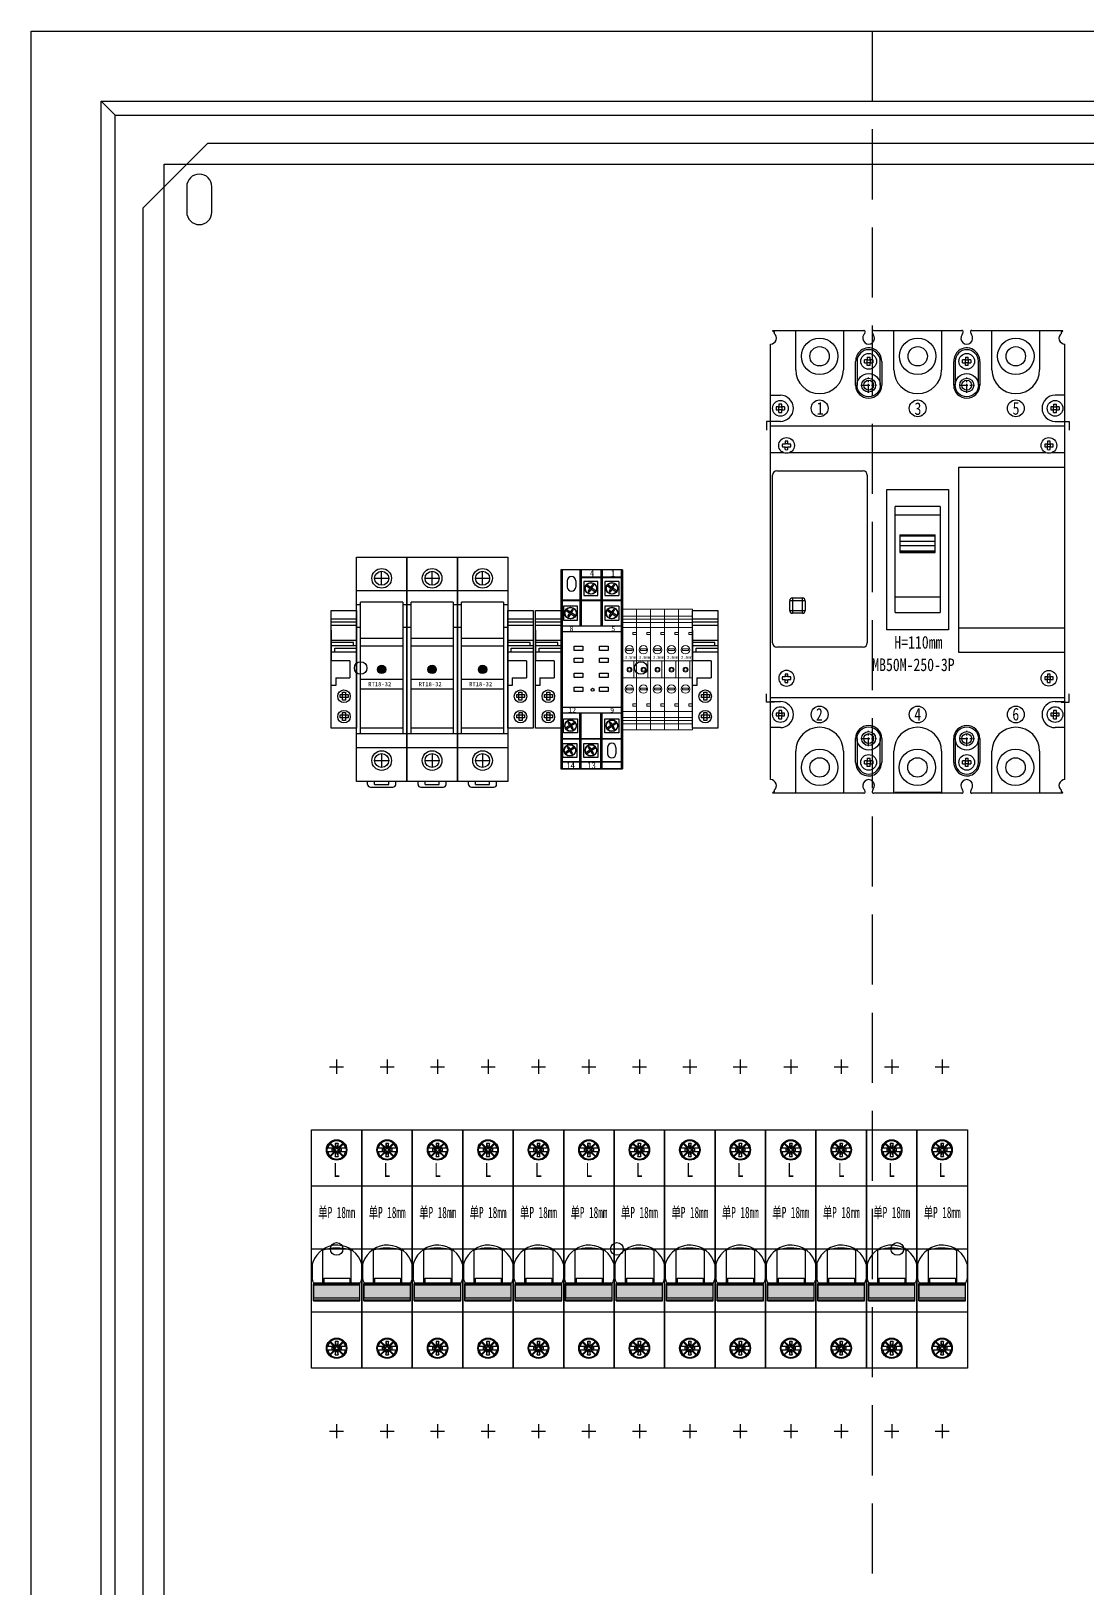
# Model space of a CAD drawing. Extents: x 1423953 to 1424553, y 431543 to 432743.
# Drawn here: x 1423953 to 1424330, y 432188 to 432743 of the extents above; entities that cross this region are included whole.
import ezdxf
from ezdxf.enums import TextEntityAlignment as Align

# ---------------------------------------------------------------- set-up
doc = ezdxf.new("R2010")
doc.units = 0
doc.header["$MEASUREMENT"] = 0
doc.linetypes.add('CENTER', pattern=[2, 1.25, -0.25, 0.25, -0.25])
doc.linetypes.add('LYJS-XX', pattern=[0.35, 0.25, -0.1])
for name, color, linetype in [('LY-JS-BJ', 7, 'Continuous'), ('LY-JS-YQJ', 7, 'Continuous'), ('布置图', 20, 'Continuous'), ('注释', 1, 'Continuous')]:
    doc.layers.add(name, color=color, linetype=linetype)
doc.layers.add('LY-二次控制图', color=7, linetype='Continuous', lineweight=18)
doc.styles.add('-宋体', font='', dxfattribs={"width": 0.65})
doc.styles.add('LY-SJ-元器件', font='', dxfattribs={"width": 0.6, "height": 4})
doc.styles.get('-宋体').set_extended_font_data('NSimSun')
doc.styles.get('LY-SJ-元器件').set_extended_font_data('SimSun')

# ---------------------------------------------------------------- blocks, each defined once
blk = doc.blocks.new('RT18保险 正视图')
at = {"layer": 'LY-JS-YQJ'}
blk.add_hatch(color=1, dxfattribs=at).paths.add_polyline_path([(1.5, -40, 1), (-1.5, -40, 1)])
for p, q in [((-9, -80), (-9, 0)), ((-9, 0), (9, 0)), ((9, 0), (9, -80)), ((0, -10.01), (0, -5.01)), ((-2.5, -7.51), (2.5, -7.51)), ((9, -12.01), (-9, -12.01)), ((7.5, -16), (-7.5, -16)), ((-7.5, -63), (-7.5, -16)), ((7.5, -16), (7.5, -63)), ((-7.5, -17), (-9, -17)), ((9, -17), (7.5, -17)), ((-7.5, -25), (-9, -25)), ((9, -25), (7.5, -25)), ((7.5, -29), (-7.5, -29)), ((7.5, -31.75), (-7.5, -31.75)), ((-7.5, -43.5), (7.5, -43.5)), ((-7.5, -46.9), (7.5, -46.9)), ((7.5, -61), (-7.5, -61)), ((9, -63), (-9, -63)), ((9, -67.99), (-9, -67.99)), ((0, -69.99), (0, -74.99)), ((-2.5, -72.49), (2.5, -72.49)), ((9, -80), (-9, -80)), ((-5, -81), (-5, -80)), ((-4, -82), (4, -82)), ((-2.5, -81), (-2.5, -80)), ((-2.5, -81), (2.5, -81)), ((2.5, -81), (2.5, -80)), ((5, -81), (5, -80))]:
    blk.add_line(p, q, dxfattribs=at)
for centre, radius in [((0, -7.51), 3.5), ((0, -7.51), 2.5), ((0, -72.49), 3.5), ((0, -72.49), 2.5)]:
    blk.add_circle(centre, radius, dxfattribs=at)
at = {"layer": 'LY-JS-YQJ', "color": 1}
blk.add_circle((0, -40), 1.5, dxfattribs=at)
at = {"layer": 'LY-JS-YQJ'}
for centre, start, end in [((-4, -81), 180, 270), ((4, -81), 270, 0)]:
    blk.add_arc(centre, 1, start, end, dxfattribs=at)
at = {"layer": 'LY-JS-YQJ', "insert": (-4.8, -44.5), "char_height": 1.5, "width": 12.3, "attachment_point": 1}
blk.add_mtext('RT18-32', dxfattribs=at)
blk = doc.blocks.new('RT18-32X-6A')
at = {"layer": 'LY-JS-YQJ'}
blk.add_blockref('RT18保险 正视图', (9, 80), dxfattribs=at)
blk = doc.blocks.new('端子堵头')
at = {"layer": 'LY-JS-YQJ'}
for p, q in [((0, 39.03), (9, 39.03)), ((0, 37.96), (9, 37.96)), ((0, 36.73), (9, 36.73)), ((0, 35), (0, 24)), ((9, 35), (9, 24)), ((9, 34.58), (9, 33.47)), ((0, 31.48), (9, 31.48)), ((7.97, 30.59), (0, 30.59)), ((0, 29.53), (9, 29.53)), ((1.25, 27.32), (1.25, 28.56)), ((1.25, 28.56), (9, 28.56)), ((7.97, 29.53), (7.97, 30.59)), ((0, 27.32), (9, 27.32)), ((6.66, 24), (0, 24)), ((6.66, 24), (6.66, 18)), ((1.59, 18), (1.59, 15.27)), ((1.59, 18), (6.66, 18)), ((1.59, 15.27), (0, 15.27))]:
    blk.add_line(p, q, dxfattribs=at)
for points in [[(0, 42), (9, 42), (9, 0), (0, 0)], [(3.2, 12.05), (6.01, 12.05), (6.01, 10.99), (3.2, 10.99)], [(5.06, 12.84), (5.06, 10.03), (3.99, 10.03), (3.99, 12.84)], [(5.13, 5.6), (5.13, 2.79), (4.06, 2.79), (4.06, 5.6)], [(3.2, 4.76), (6.01, 4.76), (6.01, 3.69), (3.2, 3.69)]]:
    blk.add_lwpolyline(points, close=True, dxfattribs=at)
for centre in [(4.54, 11.43), (4.54, 4.14)]:
    blk.add_circle(centre, 2.23, dxfattribs=at)
blk = doc.blocks.new('A$C90d01b57')
at = {"layer": 'LY-二次控制图', "lineweight": -3}
for name, p in [('RT18-32X-6A', (-54, -80)), ('RT18-32X-6A', (-36, -80)), ('RT18-32X-6A', (-18, -80)), ('端子堵头', (-63, -61)), ('端子堵头', (0, -61))]:
    blk.add_blockref(name, p, dxfattribs=at)
blk = doc.blocks.new('A$C6349b9c7')
at = {"color": 0, "linetype": 'ByBlock', "lineweight": -2}
for p, q in [((-104.25, 82.5), (-71.77, 82.5)), ((-103.75, 82), (-103.75, 81.44)), ((-96, 68.5), (-96, 82.5)), ((-79, 82.5), (-79, 68.5)), ((-68.72, 81.92), (-68.72, 81.92)), ((-68.72, 81.92), (-68.72, 81.92)), ((-68.23, 82.5), (-36.77, 82.5)), ((-61, 68.5), (-61, 82.5)), ((-44, 82.5), (-44, 68.5)), ((-33.72, 81.92), (-33.72, 81.92)), ((-33.72, 81.92), (-33.72, 81.92)), ((-33.23, 82.5), (-0.75, 82.5)), ((-26, 68.5), (-26, 82.5)), ((-9, 82.5), (-9, 68.5)), ((-1.25, 81.44), (-1.25, 82)), ((-105, -77.65), (-105, 77.65)), ((-70.5, 72.99), (-70.5, 72)), ((-69.5, 72), (-69.5, 72.99)), ((-35.5, 72.99), (-35.5, 72)), ((-34.5, 72), (-34.5, 72.99)), ((0, -77.65), (0, 77.65)), ((-74.65, 63), (-74.65, 71.5)), ((-74.15, 71.5), (-74.15, 63)), ((-70.5, 72), (-71.49, 72)), ((-71.49, 71), (-70.5, 71)), ((-70.5, 71), (-70.5, 72)), ((-70.5, 72), (-69.5, 72)), ((-70.5, 70.01), (-70.5, 71)), ((-69.5, 71), (-70.5, 71)), ((-69.5, 72), (-69.5, 71)), ((-68.51, 72), (-69.5, 72)), ((-69.5, 70.01), (-69.5, 71)), ((-69.5, 71), (-68.51, 71)), ((-65.85, 63), (-65.85, 71.5)), ((-65.35, 71.5), (-65.35, 63)), ((-39.65, 63), (-39.65, 71.5)), ((-39.15, 71.5), (-39.15, 63)), ((-35.5, 72), (-36.49, 72)), ((-36.49, 71), (-35.5, 71)), ((-35.5, 71), (-35.5, 72)), ((-35.5, 72), (-34.5, 72)), ((-35.5, 70.01), (-35.5, 71)), ((-34.5, 71), (-35.5, 71)), ((-34.5, 72), (-34.5, 71)), ((-33.51, 72), (-34.5, 72)), ((-34.5, 70.01), (-34.5, 71)), ((-34.5, 71), (-33.51, 71)), ((-30.85, 63), (-30.85, 71.5)), ((-30.35, 71.5), (-30.35, 63)), ((-105, 59.4), (-101.5, 59.4)), ((-102, 56.24), (-102, 55.25)), ((-101, 55.25), (-101, 56.24)), ((-4, 56.24), (-4, 55.25)), ((0, 59.4), (-3.5, 59.4)), ((-3, 55.25), (-3, 56.24)), ((-101.5, 50.1), (-105, 50.1)), ((-102, 55.25), (-102.99, 55.25)), ((-102.99, 54.25), (-102, 54.25)), ((-102, 54.25), (-102, 55.25)), ((-102, 55.25), (-101, 55.25)), ((-102, 53.26), (-102, 54.25)), ((-101, 54.25), (-102, 54.25)), ((-101, 55.25), (-101, 54.25)), ((-100.01, 55.25), (-101, 55.25)), ((-101, 53.26), (-101, 54.25)), ((-101, 54.25), (-100.01, 54.25)), ((-4, 55.25), (-4.99, 55.25)), ((-4.99, 54.25), (-4, 54.25)), ((-4, 54.25), (-4, 55.25)), ((-4, 55.25), (-3, 55.25)), ((-4, 53.26), (-4, 54.25)), ((-3, 54.25), (-4, 54.25)), ((-3.5, 50.1), (0, 50.1)), ((-3, 55.25), (-3, 54.25)), ((-2.01, 55.25), (-3, 55.25)), ((-3, 53.26), (-3, 54.25)), ((-3, 54.25), (-2.01, 54.25)), ((-105, 48.5), (0, 48.5)), ((-100.39, 38.92), (-104.9, 38.92)), ((-99.8, 42), (-100.79, 42)), ((-100.79, 41), (-99.8, 41)), ((-99.8, 42.99), (-99.8, 42)), ((-98.8, 42.1), (-99.8, 42.1)), ((-99.8, 40.01), (-99.8, 41)), ((-99.8, 40.9), (-98.8, 40.9)), ((-98.8, 42), (-98.8, 42.99)), ((-97.81, 42), (-98.8, 42)), ((-98.8, 40.01), (-98.8, 41)), ((-98.8, 41), (-97.81, 41)), ((-6.79, 38.92), (-98.21, 38.92)), ((-6.2, 42), (-7.19, 42)), ((-7.19, 41), (-6.2, 41)), ((-6.2, 42.99), (-6.2, 42)), ((-6.2, 41), (-6.2, 42)), ((-6.2, 42), (-5.2, 42)), ((-6.2, 40.01), (-6.2, 41)), ((-5.2, 41), (-6.2, 41)), ((-5.2, 42), (-5.2, 42.99)), ((-4.21, 42), (-5.2, 42)), ((-5.2, 42), (-5.2, 41)), ((-5.2, 41), (-4.21, 41)), ((-5.2, 40.01), (-5.2, 41)), ((0, 38.92), (-4.61, 38.92)), ((-38, 33.8), (-38, -32.2)), ((-38, 33.8), (0, 33.8)), ((-104.3, -28.9), (-104.3, 30.9)), ((-102.8, 32.4), (-72, 32.4)), ((-70.5, 30.9), (-70.5, -28.9)), ((-60.5, -18.11), (-60.5, 19.71)), ((-44.5, 19.71), (-60.5, 19.71)), ((-60.5, 16.71), (-44.5, 16.71)), ((-44.5, 19.71), (-44.5, -18.11)), ((-58.85, 9.58), (-58.85, 3.34)), ((-58.85, 9.58), (-46.25, 9.58)), ((-46.25, 9.55), (-58.85, 9.55)), ((-58.85, 9.53), (-46.25, 9.53)), ((-46.25, 9.51), (-58.85, 9.51)), ((-58.85, 9.49), (-46.25, 9.49)), ((-46.25, 9.47), (-58.85, 9.47)), ((-58.85, 9.45), (-46.25, 9.45)), ((-46.25, 9.43), (-58.85, 9.43)), ((-58.85, 9.41), (-46.25, 9.41)), ((-46.25, 9.39), (-58.85, 9.39)), ((-58.85, 9.37), (-46.25, 9.37)), ((-46.25, 9.34), (-58.85, 9.34)), ((-58.85, 9.32), (-46.25, 9.32)), ((-46.25, 9.3), (-58.85, 9.3)), ((-58.85, 9.28), (-46.25, 9.28)), ((-58.85, 9.26), (-46.25, 9.26)), ((-46.25, 9.26), (-58.85, 9.26)), ((-46.25, 7.27), (-58.85, 7.27)), ((-58.85, 5.83), (-46.25, 5.83)), ((-46.25, 3.34), (-46.25, 9.58)), ((-46.25, 3.82), (-58.85, 3.82)), ((-58.85, 3.81), (-46.25, 3.81)), ((-46.25, 3.78), (-58.85, 3.78)), ((-58.85, 3.75), (-46.25, 3.75)), ((-46.25, 3.72), (-58.85, 3.72)), ((-58.85, 3.69), (-46.25, 3.69)), ((-46.25, 3.65), (-58.85, 3.65)), ((-58.85, 3.62), (-46.25, 3.62)), ((-46.25, 3.59), (-58.85, 3.59)), ((-58.85, 3.56), (-46.25, 3.56)), ((-46.25, 3.53), (-58.85, 3.53)), ((-58.85, 3.5), (-46.25, 3.5)), ((-46.25, 3.46), (-58.85, 3.46)), ((-58.85, 3.44), (-46.25, 3.44)), ((-46.25, 3.4), (-58.85, 3.4)), ((-58.85, 3.37), (-46.25, 3.37)), ((-46.25, 3.34), (-58.85, 3.34)), ((-98.15, -17.35), (-98.15, -13.85)), ((-92.65, -13.85), (-98.15, -13.85)), ((-97.15, -12.85), (-97.15, -18.35)), ((-97.15, -12.85), (-93.65, -12.85)), ((-93.65, -18.35), (-93.65, -12.85)), ((-92.65, -13.85), (-92.65, -17.35)), ((-44.5, -12.59), (-60.5, -12.59)), ((-98.15, -17.35), (-92.65, -17.35)), ((-93.65, -18.35), (-97.15, -18.35)), ((-60.5, -18.11), (-44.5, -18.11)), ((-38, -23.58), (0, -23.58)), ((-72, -30.4), (-102.8, -30.4)), ((-38, -32.2), (0, -32.2)), ((-99.8, -41), (-100.79, -41)), ((-100.79, -42), (-99.8, -42)), ((-99.8, -40.01), (-99.8, -41)), ((-98.8, -40.9), (-99.8, -40.9)), ((-99.8, -42.99), (-99.8, -42)), ((-99.8, -42.1), (-98.8, -42.1)), ((-98.8, -41), (-98.8, -40.01)), ((-97.81, -41), (-98.8, -41)), ((-98.8, -42.99), (-98.8, -42)), ((-98.8, -42), (-97.81, -42)), ((-6.2, -41), (-7.19, -41)), ((-7.19, -42), (-6.2, -42)), ((-6.2, -40.01), (-6.2, -41)), ((-6.2, -41), (-5.2, -41)), ((-6.2, -42), (-6.2, -41)), ((-5.2, -42), (-6.2, -42)), ((-6.2, -42.99), (-6.2, -42)), ((-5.2, -41), (-5.2, -40.01)), ((-4.21, -41), (-5.2, -41)), ((-5.2, -41), (-5.2, -42)), ((-5.2, -42), (-4.21, -42)), ((-5.2, -42.99), (-5.2, -42)), ((0, -48.5), (-105, -48.5)), ((-105, -49.8), (-101.5, -49.8)), ((-3.5, -49.8), (0, -49.8)), ((-102, -53.95), (-102.99, -53.95)), ((-102.99, -54.95), (-102, -54.95)), ((-102, -52.96), (-102, -53.95)), ((-102, -53.95), (-101, -53.95)), ((-102, -54.95), (-102, -53.95)), ((-101, -54.95), (-102, -54.95)), ((-102, -55.94), (-102, -54.95)), ((-101, -53.95), (-101, -52.96)), ((-100.01, -53.95), (-101, -53.95)), ((-101, -53.95), (-101, -54.95)), ((-101, -54.95), (-100.01, -54.95)), ((-101, -55.94), (-101, -54.95)), ((-4, -53.95), (-4.99, -53.95)), ((-4.99, -54.95), (-4, -54.95)), ((-4, -52.96), (-4, -53.95)), ((-4, -53.95), (-3, -53.95)), ((-4, -54.95), (-4, -53.95)), ((-3, -54.95), (-4, -54.95)), ((-4, -55.94), (-4, -54.95)), ((-3, -53.95), (-3, -52.96)), ((-2.01, -53.95), (-3, -53.95)), ((-3, -53.95), (-3, -54.95)), ((-3, -54.95), (-2.01, -54.95)), ((-3, -55.94), (-3, -54.95)), ((-101.5, -59.1), (-105, -59.1)), ((0, -59.1), (-3.5, -59.1)), ((-74.65, -71.5), (-74.65, -63)), ((-74.15, -63), (-74.15, -71.5)), ((-65.85, -71.5), (-65.85, -63)), ((-65.35, -63), (-65.35, -71.5)), ((-39.65, -71.5), (-39.65, -63)), ((-39.15, -63), (-39.15, -71.5)), ((-30.85, -71.5), (-30.85, -63)), ((-30.35, -63), (-30.35, -71.5)), ((-96, -82.5), (-96, -67.5)), ((-79, -67.5), (-79, -82.5)), ((-70.5, -71), (-71.49, -71)), ((-71.49, -72), (-70.5, -72)), ((-70.5, -70.01), (-70.5, -71)), ((-70.5, -71), (-69.5, -71)), ((-70.5, -72), (-70.5, -71)), ((-69.5, -72), (-70.5, -72)), ((-70.5, -72.99), (-70.5, -72)), ((-69.5, -71), (-69.5, -70.01)), ((-68.51, -71), (-69.5, -71)), ((-69.5, -71), (-69.5, -72)), ((-69.5, -72), (-68.51, -72)), ((-69.5, -72.99), (-69.5, -72)), ((-61, -82.5), (-61, -67.5)), ((-44, -67.5), (-44, -82.5)), ((-35.5, -71), (-36.49, -71)), ((-36.49, -72), (-35.5, -72)), ((-35.5, -70.01), (-35.5, -71)), ((-35.5, -71), (-34.5, -71)), ((-35.5, -72), (-35.5, -71)), ((-34.5, -72), (-35.5, -72)), ((-35.5, -72.99), (-35.5, -72)), ((-34.5, -71), (-34.5, -70.01)), ((-33.51, -71), (-34.5, -71)), ((-34.5, -71), (-34.5, -72)), ((-34.5, -72), (-33.51, -72)), ((-34.5, -72.99), (-34.5, -72)), ((-26, -82.5), (-26, -67.5)), ((-9, -67.5), (-9, -82.5)), ((-71.77, -82.5), (-104.25, -82.5)), ((-103.75, -81.44), (-103.75, -82)), ((-71.28, -81.92), (-71.28, -81.92)), ((-71.28, -81.92), (-71.28, -81.92)), ((-36.77, -82.5), (-68.23, -82.5)), ((-44.39, -82.29), (-60.61, -82.29)), ((-36.28, -81.92), (-36.28, -81.92)), ((-36.28, -81.92), (-36.28, -81.92)), ((-0.75, -82.5), (-33.23, -82.5)), ((-1.25, -82), (-1.25, -81.44))]:
    blk.add_line(p, q, dxfattribs=at)
at = {"color": 0}
for p, q in [((-70.5, 72.99), (-69.5, 72.99)), ((-35.5, 72.99), (-34.5, 72.99)), ((-71.49, 71), (-71.49, 72)), ((-69.5, 70.01), (-70.5, 70.01)), ((-68.51, 72), (-68.51, 71)), ((-36.49, 71), (-36.49, 72)), ((-34.5, 70.01), (-35.5, 70.01)), ((-33.51, 72), (-33.51, 71)), ((-101, 56.24), (-102, 56.24)), ((-4, 56.24), (-3, 56.24)), ((-102.99, 55.25), (-102.99, 54.25)), ((-102, 53.26), (-101, 53.26)), ((-100.01, 55.25), (-100.01, 54.25)), ((-4.99, 55.25), (-4.99, 54.25)), ((-4, 53.26), (-3, 53.26)), ((-2.01, 55.25), (-2.01, 54.25)), ((-71.49, -72), (-71.49, -71)), ((-70.5, -70.01), (-69.5, -70.01)), ((-68.51, -71), (-68.51, -72)), ((-36.49, -72), (-36.49, -71)), ((-35.5, -70.01), (-34.5, -70.01)), ((-33.51, -71), (-33.51, -72)), ((-69.5, -72.99), (-70.5, -72.99)), ((-34.5, -72.99), (-35.5, -72.99))]:
    blk.add_line(p, q, dxfattribs=at)
at = {"color": 1, "linetype": 'CENTER', "ltscale": 2.54}
for p, q in [((-72.75, 63), (-67.25, 63)), ((-70, 60.25), (-70, 65.75)), ((-37.75, 63), (-32.25, 63)), ((-35, 60.25), (-35, 65.75)), ((-70, -65.75), (-70, -60.25)), ((-35, -65.75), (-35, -60.25)), ((-72.75, -63), (-67.25, -63)), ((-37.75, -63), (-32.25, -63))]:
    blk.add_line(p, q, dxfattribs=at)
at = {"color": 1}
for p, q in [((-103.65, 50), (-106.5, 50)), ((-106.5, 50), (-106.5, 47)), ((-1.35, 50), (1.5, 50)), ((1.5, 50), (1.5, 47)), ((-106.5, -50), (-106.5, -47)), ((1.5, -50), (1.5, -47)), ((-103.65, -50), (-106.5, -50)), ((-1.35, -50), (1.5, -50))]:
    blk.add_line(p, q, dxfattribs=at)
at = {"color": 0, "linetype": 'ByBlock', "lineweight": -2}
for points in [[(-65.35, 71.5, 0.253032), (-67.59, 75.62, 0.329881), (-72.89, 75.28, 0.220245), (-74.65, 71.5)], [(-30.35, 71.5, 0.253032), (-32.59, 75.62, 0.329881), (-37.89, 75.28, 0.220245), (-39.65, 71.5)], [(-74.65, -71.5, 0.113664), (-74.06, -73.81, 0.190502), (-71.46, -76.07, 0.26621), (-67.1, -75.25, 0.109264), (-65.86, -73.64, 0.107898), (-65.35, -71.5)], [(-39.65, -71.5, 0.113664), (-39.06, -73.81, 0.190502), (-36.46, -76.07, 0.26621), (-32.1, -75.25, 0.109264), (-30.86, -73.64, 0.107898), (-30.35, -71.5)]]:
    blk.add_lwpolyline(points, format="xyb", dxfattribs=at)
blk.add_lwpolyline([(-63.5, 25.8), (-41.5, 25.8), (-41.5, -24.2), (-63.5, -24.2)], close=True)
for centre, radius in [((-87.5, 73.3), 6.5), ((-52.5, 73.3), 6.5), ((-17.5, 73.3), 6.5), ((-87.5, 73.3), 3.46), ((-70, 71.5), 2.8), ((-52.5, 73.3), 3.46), ((-35, 71.5), 2.8), ((-17.5, 73.3), 3.46), ((-70, 63), 4.15), ((-35, 63), 4.15), ((-70, 63), 2.5), ((-35, 63), 2.5), ((-101.5, 54.75), 2.8), ((-87.5, 54.75), 3), ((-52.5, 54.75), 3), ((-17.5, 54.75), 3), ((-3.5, 54.75), 2.8), ((-99.3, 41.5), 2.8), ((-5.7, 41.5), 2.8), ((-5.7, -41.5), 2.8), ((-101.5, -54.45), 2.8), ((-87.5, -54.45), 3), ((-52.5, -54.45), 3), ((-17.5, -54.45), 3), ((-3.5, -54.45), 2.8), ((-70, -63), 4.15), ((-70, -63), 2.5), ((-35, -63), 4.15), ((-35, -63), 2.5), ((-87.5, -73.3), 6.5), ((-87.5, -73.3), 3.46), ((-70, -71.5), 2.8), ((-52.6, -73.29), 6.5), ((-52.6, -73.29), 3.46), ((-35, -71.5), 2.8), ((-17.6, -73.29), 6.5), ((-17.6, -73.29), 3.46)]:
    blk.add_circle(centre, radius, dxfattribs=at)
for centre, radius, start, end in [((-105, 79.75), 2.1, 270, 53.4704), ((-103.75, 82.5), 0.5, 180, 270), ((-70, 79.75), 2.1, 142.4369, 37.5631), ((-71.77, 82), 0.5, 350.4253, 90), ((-73.25, 82.25), 2, 322.4369, 350.4253), ((-68.23, 82), 0.5, 90, 189.5747), ((-66.75, 82.25), 2, 189.5747, 217.5631), ((-35, 79.75), 2.1, 142.4369, 37.5631), ((-36.77, 82), 0.5, 350.4253, 90), ((-38.25, 82.25), 2, 322.4369, 350.4253), ((-33.23, 82), 0.5, 90, 189.5747), ((-31.75, 82.25), 2, 189.5747, 217.5631), ((0, 79.75), 2.1, 126.5296, 270), ((-1.25, 82.5), 0.5, 270, 0), ((-70, 71.5), 4.15, 0, 180), ((-35, 71.5), 4.15, 0, 180), ((-87.5, 68.5), 8.5, 180, 360), ((-52.5, 68.5), 8.5, 180, 360), ((-17.5, 68.5), 8.5, 180, 360), ((-70, 63), 4.65, 180, 360), ((-35, 63), 4.65, 180, 360), ((-101.5, 54.75), 4.65, 270, 90), ((-3.5, 54.75), 4.65, 90, 270), ((-91.08, 41.5), 9.72, 177.0542, 180.0038), ((-91.06, 41.5), 9.74, 179.9991, 182.9428), ((-99.3, 33.26), 9.74, 87.0566, 92.9434), ((-99.3, 49.74), 9.74, 267.0567, 272.9433), ((-107.54, 41.5), 9.74, 359.9991, 2.9428), ((-107.52, 41.5), 9.72, 357.0543, 0.0038), ((2.52, 41.5), 9.72, 177.0542, 180.0038), ((2.54, 41.5), 9.74, 179.9991, 182.9428), ((-5.7, 33.26), 9.74, 87.0566, 92.9434), ((-5.7, 49.74), 9.74, 267.0567, 272.9433), ((-13.94, 41.5), 9.74, 359.9991, 2.9428), ((-13.92, 41.5), 9.72, 357.0543, 0.0038), ((-102.8, 30.9), 1.5, 90, 180), ((-72, 30.9), 1.5, 0, 90), ((-97.15, -13.85), 1, 90, 180), ((-93.65, -13.85), 1, 0, 90), ((-97.15, -17.35), 1, 180, 270), ((-93.65, -17.35), 1, 270, 0), ((-102.8, -28.9), 1.5, 180, 270), ((-72, -28.9), 1.5, 270, 0), ((-99.3, -41.5), 2.8, 0, 180), ((-99.3, -41.5), 2.8, 180, 0), ((-91.08, -41.5), 9.72, 177.0542, 180.0038), ((-91.06, -41.5), 9.74, 179.9991, 182.9428), ((-99.3, -49.74), 9.74, 87.0566, 92.9434), ((-99.3, -33.26), 9.74, 267.0567, 272.9433), ((-107.54, -41.5), 9.74, 359.9991, 2.9428), ((-107.52, -41.5), 9.72, 357.0543, 0.0038), ((2.52, -41.5), 9.72, 177.0542, 180.0038), ((2.54, -41.5), 9.74, 179.9991, 182.9428), ((-5.7, -49.74), 9.74, 87.0566, 92.9434), ((-5.7, -33.26), 9.74, 267.0567, 272.9433), ((-13.94, -41.5), 9.74, 359.9991, 2.9428), ((-13.92, -41.5), 9.72, 357.0543, 0.0038), ((-101.5, -54.45), 4.65, 270, 90), ((-3.5, -54.45), 4.65, 90, 270), ((-93.28, -54.45), 9.72, 177.0542, 180.0038), ((-93.26, -54.45), 9.74, 179.9991, 182.9428), ((-101.5, -62.69), 9.74, 87.0567, 92.9433), ((-109.74, -54.45), 9.74, 359.9991, 2.9428), ((-109.72, -54.45), 9.72, 357.0543, 0.0038), ((4.72, -54.45), 9.72, 177.0542, 180.0038), ((4.74, -54.45), 9.74, 179.9991, 182.9428), ((-3.5, -62.69), 9.74, 87.0567, 92.9433), ((-11.74, -54.45), 9.74, 359.9991, 2.9428), ((-11.72, -54.45), 9.72, 357.0543, 0.0038), ((-101.5, -46.21), 9.74, 267.0567, 272.9433), ((-87.5, -67.5), 8.5, 0, 180), ((-70, -63), 4.65, 0, 180), ((-52.5, -67.5), 8.5, 0, 180), ((-35, -63), 4.65, 0, 180), ((-17.5, -67.5), 8.5, 0, 180), ((-3.5, -46.21), 9.74, 267.0567, 272.9433), ((-70, -71.5), 4.15, 180, 0), ((-35, -71.5), 4.15, 180, 0), ((-105, -79.75), 2.1, 306.5296, 90), ((-70, -79.75), 2.1, 322.4369, 217.5631), ((-35, -79.75), 2.1, 322.4369, 217.5631), ((0, -79.75), 2.1, 90, 233.4704), ((-103.75, -82.5), 0.5, 90, 180), ((-71.77, -82), 0.5, 270, 9.5747), ((-73.25, -82.25), 2, 9.5747, 37.5631), ((-68.23, -82), 0.5, 170.4253, 270), ((-66.75, -82.25), 2, 142.4369, 170.4253), ((-44, -82), 0.5, 180, 270), ((-36.77, -82), 0.5, 270, 9.5747), ((-38.25, -82.25), 2, 9.5747, 37.5631), ((-33.23, -82), 0.5, 170.4253, 270), ((-31.75, -82.25), 2, 142.4369, 170.4253), ((-1.25, -82.5), 0.5, 360, 90)]:
    blk.add_arc(centre, radius, start, end, dxfattribs=at)
at = {"color": 0, "linetype": 'ByBlock', "lineweight": -2, "style": '-宋体', "width": 0.8}
for s, p in [('1', (-87.28, 54.76)), ('3', (-52.42, 54.64)), ('5', (-17.42, 54.72)), ('2', (-87.61, -54.4)), ('4', (-52.51, -54.39)), ('6', (-17.52, -54.3))]:
    blk.add_text(s, height=4.5, dxfattribs=at).set_placement(p, align=Align.MIDDLE_CENTER)
at = {"color": 4, "linetype": 'ByBlock', "lineweight": -2, "style": '-宋体', "width": 0.8}
for s, p in [('H=110mm', (-52.26, -28.67)), ('MB50M-250-3P', (-54.02, -36.69))]:
    blk.add_text(s, height=4.5, dxfattribs=at).set_placement(p, align=Align.MIDDLE_CENTER)
blk = doc.blocks.new('塑壳MB50-250-3P-2024.1')
at = {"layer": '注释', "color": 6}
for centre in [(36, 63), (71, 63), (36, -63), (71, -63)]:
    blk.add_circle(centre, 1.75, dxfattribs=at)
at = {"color": 0}
blk.add_blockref('A$C6349b9c7', (106, 0), dxfattribs=at)
blk = doc.blocks.new('HH52P')
at = {"layer": 'LY-JS-YQJ'}
for p, q in [((0, 71), (0, 0)), ((22, 71), (0, 71)), ((0, 71), (0, 68.5)), ((0.5, 71), (0.5, 0)), ((2.34, 67.09), (2.34, 64.88)), ((5.34, 67.09), (5.34, 64.88)), ((6.75, 71), (6.75, 51)), ((7.25, 71), (7.25, 51)), ((7.25, 68.5), (14.25, 68.5)), ((7.25, 68.3), (14.25, 68.3)), ((8.24, 66.87), (8.24, 61.87)), ((13.24, 66.87), (8.24, 66.87)), ((13.24, 61.87), (13.24, 66.87)), ((14.25, 71), (14.25, 51)), ((14.75, 71), (14.75, 51)), ((14.75, 68.5), (21.5, 68.5)), ((14.75, 68.3), (21.5, 68.3)), ((20.74, 66.87), (15.74, 66.87)), ((15.74, 66.87), (15.74, 61.87)), ((20.74, 66.87), (20.74, 61.87)), ((21.5, 71), (21.5, 0)), ((22, 71), (22, 0)), ((8.24, 61.87), (13.24, 61.87)), ((10.4, 64.3), (8.95, 65.27)), ((10.67, 64.71), (9.21, 65.67)), ((9.86, 63.48), (10.4, 64.3)), ((10.26, 63.22), (10.8, 64.04)), ((11.07, 64.44), (10.4, 64.3)), ((10.67, 64.71), (11.21, 65.53)), ((10.67, 64.71), (10.8, 64.04)), ((12.26, 63.08), (10.8, 64.04)), ((11.07, 64.44), (11.61, 65.26)), ((12.53, 63.48), (11.07, 64.44)), ((15.74, 61.87), (20.74, 61.87)), ((17.9, 64.3), (16.45, 65.27)), ((18.17, 64.71), (16.71, 65.67)), ((17.36, 63.48), (17.9, 64.3)), ((17.76, 63.22), (18.3, 64.04)), ((18.57, 64.44), (17.9, 64.3)), ((18.17, 64.71), (18.71, 65.53)), ((18.17, 64.71), (18.3, 64.04)), ((19.76, 63.08), (18.3, 64.04)), ((18.57, 64.44), (19.11, 65.26)), ((20.03, 63.48), (18.57, 64.44)), ((0.5, 60.3), (6.75, 60.3)), ((0.5, 60.1), (6.75, 60.1)), ((0.99, 58.07), (0.99, 53.07)), ((5.99, 58.07), (0.99, 58.07)), ((3.15, 55.51), (1.7, 56.47)), ((3.42, 55.91), (1.96, 56.87)), ((2.61, 54.68), (3.15, 55.51)), ((3.82, 55.64), (3.15, 55.51)), ((3.42, 55.91), (3.96, 56.73)), ((3.42, 55.91), (3.55, 55.24)), ((3.82, 55.64), (4.36, 56.46)), ((5.28, 54.68), (3.82, 55.64)), ((5.99, 53.07), (5.99, 58.07)), ((7.25, 60.3), (14.25, 60.3)), ((7.25, 60.1), (14.25, 60.1)), ((14.75, 60.3), (21.5, 60.3)), ((14.75, 60.1), (21.5, 60.1)), ((15.74, 58.07), (15.74, 53.07)), ((20.74, 58.07), (15.74, 58.07)), ((17.9, 55.51), (16.45, 56.47)), ((18.17, 55.91), (16.71, 56.87)), ((17.36, 54.68), (17.9, 55.51)), ((18.57, 55.64), (17.9, 55.51)), ((18.17, 55.91), (18.71, 56.73)), ((18.17, 55.91), (18.3, 55.24)), ((18.57, 55.64), (19.11, 56.46)), ((20.03, 54.68), (18.57, 55.64)), ((20.74, 58.07), (20.74, 53.07)), ((0.5, 51), (21.5, 51)), ((0.99, 53.07), (5.99, 53.07)), ((3.01, 54.42), (3.55, 55.24)), ((5.01, 54.28), (3.55, 55.24)), ((15.74, 53.07), (20.74, 53.07)), ((17.76, 54.42), (18.3, 55.24)), ((19.76, 54.28), (18.3, 55.24)), ((0.5, 49), (21.5, 49)), ((0.5, 22), (21.5, 22)), ((0.5, 20), (21.5, 20)), ((0.99, 17.93), (5.99, 17.93)), ((0.99, 12.93), (0.99, 17.93)), ((5.01, 16.72), (3.55, 15.76)), ((5.99, 17.93), (5.99, 12.93)), ((6.75, 0), (6.75, 20)), ((7.25, 0), (7.25, 20)), ((14.25, 0), (14.25, 20)), ((14.75, 0), (14.75, 20)), ((15.74, 17.93), (20.74, 17.93)), ((15.74, 12.93), (15.74, 17.93)), ((19.76, 16.72), (18.3, 15.76)), ((20.74, 17.93), (20.74, 12.93)), ((5.99, 12.93), (0.99, 12.93)), ((3.15, 15.49), (1.7, 14.53)), ((3.42, 15.09), (1.96, 14.13)), ((2.61, 16.32), (3.15, 15.49)), ((3.01, 16.58), (3.55, 15.76)), ((3.82, 15.36), (3.15, 15.49)), ((3.42, 15.09), (3.55, 15.76)), ((3.42, 15.09), (3.96, 14.27)), ((5.28, 16.32), (3.82, 15.36)), ((3.82, 15.36), (4.36, 14.54)), ((20.74, 12.93), (15.74, 12.93)), ((17.9, 15.49), (16.45, 14.53)), ((18.17, 15.09), (16.71, 14.13)), ((17.36, 16.32), (17.9, 15.49)), ((17.76, 16.58), (18.3, 15.76)), ((18.57, 15.36), (17.9, 15.49)), ((18.17, 15.09), (18.3, 15.76)), ((18.17, 15.09), (18.71, 14.27)), ((20.03, 16.32), (18.57, 15.36)), ((18.57, 15.36), (19.11, 14.54)), ((0.5, 10.9), (6.75, 10.9)), ((0.5, 10.7), (6.75, 10.7)), ((0.74, 9.13), (5.74, 9.13)), ((0.74, 4.13), (0.74, 9.13)), ((2.9, 6.7), (1.45, 5.73)), ((3.17, 6.29), (1.71, 5.33)), ((2.36, 7.52), (2.9, 6.7)), ((2.76, 7.78), (3.3, 6.96)), ((3.57, 6.56), (2.9, 6.7)), ((3.17, 6.29), (3.3, 6.96)), ((3.17, 6.29), (3.71, 5.47)), ((4.76, 7.92), (3.3, 6.96)), ((5.03, 7.52), (3.57, 6.56)), ((3.57, 6.56), (4.11, 5.74)), ((5.74, 9.13), (5.74, 4.13)), ((7.25, 10.9), (14.25, 10.9)), ((7.25, 10.7), (14.25, 10.7)), ((8.24, 4.13), (8.24, 9.13)), ((8.24, 9.13), (13.24, 9.13)), ((10.4, 6.7), (8.95, 5.73)), ((10.67, 6.29), (9.21, 5.33)), ((9.86, 7.52), (10.4, 6.7)), ((10.26, 7.78), (10.8, 6.96)), ((11.07, 6.56), (10.4, 6.7)), ((10.67, 6.29), (10.8, 6.96)), ((10.67, 6.29), (11.21, 5.47)), ((12.26, 7.92), (10.8, 6.96)), ((12.53, 7.52), (11.07, 6.56)), ((11.07, 6.56), (11.61, 5.74)), ((13.24, 9.13), (13.24, 4.13)), ((14.75, 10.9), (21.5, 10.9)), ((14.75, 10.7), (21.5, 10.7)), ((16.7, 7.65), (16.7, 5.44)), ((19.7, 7.65), (19.7, 5.44)), ((0, 0), (22, 0)), ((22, 0), (0, 0)), ((0.5, 2.7), (6.75, 2.7)), ((0.5, 2.5), (6.75, 2.5)), ((5.74, 4.13), (0.74, 4.13)), ((7.25, 2.7), (14.25, 2.7)), ((7.25, 2.5), (14.25, 2.5)), ((13.24, 4.13), (8.24, 4.13)), ((14.75, 2.7), (21.5, 2.7)), ((14.75, 2.5), (21.5, 2.5))]:
    blk.add_line(p, q, dxfattribs=at)
for points in [[(4.81, 43.81), (7.91, 43.81), (7.91, 42.22), (4.81, 42.22)], [(4.81, 39.53), (7.91, 39.53), (7.91, 37.95), (4.81, 37.95)], [(13.87, 43.81), (16.97, 43.81), (16.97, 42.22), (13.87, 42.22)], [(13.87, 39.53), (16.97, 39.53), (16.97, 37.95), (13.87, 37.95)], [(4.81, 34.15), (7.91, 34.15), (7.91, 32.57), (4.81, 32.57)], [(13.87, 34.15), (16.97, 34.15), (16.97, 32.57), (13.87, 32.57)], [(4.81, 29.16), (7.91, 29.16), (7.91, 27.58), (4.81, 27.58)], [(13.87, 29.16), (16.97, 29.16), (16.97, 27.58), (13.87, 27.58)]]:
    blk.add_lwpolyline(points, close=True, dxfattribs=at)
for centre, radius in [((10.74, 64.37), 2.09), ((10.74, 64.37), 2), ((18.24, 64.37), 2.09), ((18.24, 64.37), 2), ((3.49, 55.57), 2.09), ((3.49, 55.57), 2), ((18.24, 55.57), 2.09), ((18.24, 55.57), 2), ((11.36, 28.27), 0.5), ((3.49, 15.43), 2.09), ((3.49, 15.43), 2), ((18.24, 15.43), 2.09), ((18.24, 15.43), 2), ((3.24, 6.63), 2.09), ((3.24, 6.63), 2), ((10.74, 6.63), 2.09), ((10.74, 6.63), 2)]:
    blk.add_circle(centre, radius, dxfattribs=at)
for centre, radius, start, end in [((3.84, 67.09), 1.5, 0, 180), ((3.84, 64.88), 1.5, 180, 0), ((10.06, 63.35), 0.24, 146.5949, 326.5949), ((11.41, 65.39), 0.24, 326.5949, 146.5949), ((17.56, 63.35), 0.24, 146.5949, 326.5949), ((18.91, 65.39), 0.24, 326.5949, 146.5949), ((4.16, 56.6), 0.24, 326.5949, 146.5949), ((18.91, 56.6), 0.24, 326.5949, 146.5949), ((2.81, 54.55), 0.24, 146.5949, 326.5949), ((17.56, 54.55), 0.24, 146.5949, 326.5949), ((2.81, 16.45), 0.24, 33.4051, 213.4051), ((17.56, 16.45), 0.24, 33.4051, 213.4051), ((4.16, 14.4), 0.24, 213.4051, 33.4051), ((18.91, 14.4), 0.24, 213.4051, 33.4051), ((2.56, 7.65), 0.24, 33.4051, 213.4051), ((3.91, 5.61), 0.24, 213.4051, 33.4051), ((10.06, 7.65), 0.24, 33.4051, 213.4051), ((11.41, 5.61), 0.24, 213.4051, 33.4051), ((18.2, 7.65), 1.5, 0, 180), ((18.2, 5.44), 1.5, 180, 0)]:
    blk.add_arc(centre, radius, start, end, dxfattribs=at)
for s, insert, char_height, width, attachment_point in [('{\\fSimSun|b0|i0|c134|p2;4}', (10.4, 70.88), 2.25, 1.0919, 1), ('{\\fSimSun|b0|i0|c134|p2;1}', (17.9, 70.88), 2.25, 1.0919, 1), ('{\\fSimSun|b0|i0|c134|p2;8}', (3.12, 50.91), 1.8, 0.8735, 1), ('{\\fSimSun|b0|i0|c134|p2;5}', (18.02, 50.91), 1.8, 0.8735, 1), ('{\\fSimSun|b0|i0|c134|p2;12}', (2.68, 21.91), 1.8, 0.8735, 1), ('{\\fSimSun|b0|i0|c134|p2;9}', (17.62, 21.91), 1.8, 0.8735, 1), ('{\\fSimSun|b0|i0|c134|p2;14}', (1.97, 0.12), 2.25, 1.0919, 7), ('{\\fSimSun|b0|i0|c134|p2;13}', (9.47, 0.12), 2.25, 1.0919, 7)]:
    blk.add_mtext(s, dxfattribs=dict(at, insert=insert, char_height=char_height, width=width, attachment_point=attachment_point))
blk = doc.blocks.new('A$C567806E4')
for p, q in [((0, 40.53), (5, 40.53)), ((0, 39.46), (5, 39.46)), ((5, 40.53), (10, 40.53)), ((5, 39.46), (10, 39.46)), ((10, 40.53), (15, 40.53)), ((10, 39.46), (15, 39.46)), ((15, 40.53), (20, 40.53)), ((15, 39.46), (20, 39.46)), ((20, 40.53), (25, 40.53)), ((20, 39.46), (25, 39.46)), ((0, 38.23), (5, 38.23)), ((5, 34.71), (3.66, 34.71)), ((3.66, 34.71), (3.66, 33.93)), ((3.66, 33.93), (5, 33.93)), ((5, 38.23), (10, 38.23)), ((5, 33.93), (5, 32.82)), ((10, 34.71), (8.66, 34.71)), ((8.66, 34.71), (8.66, 33.93)), ((8.66, 33.93), (10, 33.93)), ((10, 38.23), (15, 38.23)), ((10, 33.93), (10, 32.82)), ((15, 34.71), (13.66, 34.71)), ((13.66, 34.71), (13.66, 33.93)), ((13.66, 33.93), (15, 33.93)), ((15, 38.23), (20, 38.23)), ((15, 33.93), (15, 32.82)), ((20, 34.71), (18.66, 34.71)), ((18.66, 34.71), (18.66, 33.93)), ((18.66, 33.93), (20, 33.93)), ((20, 38.23), (25, 38.23)), ((20, 33.93), (20, 32.82)), ((25, 34.71), (23.66, 34.71)), ((23.66, 34.71), (23.66, 33.93)), ((23.66, 33.93), (25, 33.93)), ((25, 33.93), (25, 32.82)), ((0, 24.5), (5, 24.5)), ((4.07, 24.5), (4.07, 18.5)), ((5, 24.5), (10, 24.5)), ((9.07, 24.5), (9.07, 18.5)), ((10, 24.5), (15, 24.5)), ((14.07, 24.5), (14.07, 18.5)), ((15, 24.5), (20, 24.5)), ((19.07, 24.5), (19.07, 18.5)), ((20, 24.5), (25, 24.5)), ((24.07, 24.5), (24.07, 18.5)), ((0, 18.5), (5, 18.5)), ((5, 18.5), (10, 18.5)), ((10, 18.5), (15, 18.5)), ((15, 18.5), (20, 18.5)), ((20, 18.5), (25, 18.5)), ((5, 9.17), (3.66, 9.17)), ((3.66, 9.17), (3.66, 8.39)), ((3.66, 8.39), (5, 8.39)), ((10, 9.17), (8.66, 9.17)), ((8.66, 9.17), (8.66, 8.39)), ((8.66, 8.39), (10, 8.39)), ((15, 9.17), (13.66, 9.17)), ((13.66, 9.17), (13.66, 8.39)), ((13.66, 8.39), (15, 8.39)), ((20, 9.17), (18.66, 9.17)), ((18.66, 9.17), (18.66, 8.39)), ((18.66, 8.39), (20, 8.39)), ((25, 9.17), (23.66, 9.17)), ((23.66, 9.17), (23.66, 8.39)), ((23.66, 8.39), (25, 8.39)), ((0, 4.38), (5, 4.38)), ((0, 3.31), (5, 3.31)), ((0, 2.08), (5, 2.08)), ((5, 4.38), (10, 4.38)), ((5, 3.31), (10, 3.31)), ((5, 2.08), (10, 2.08)), ((10, 4.38), (15, 4.38)), ((10, 3.31), (15, 3.31)), ((10, 2.08), (15, 2.08)), ((15, 4.38), (20, 4.38)), ((15, 3.31), (20, 3.31)), ((15, 2.08), (20, 2.08)), ((20, 4.38), (25, 4.38)), ((20, 3.31), (25, 3.31)), ((20, 2.08), (25, 2.08))]:
    blk.add_line(p, q)
for points in [[(0, 43), (5, 43), (5, 0), (0, 0)], [(5, 43), (10, 43), (10, 0), (5, 0)], [(10, 43), (15, 43), (15, 0), (10, 0)], [(15, 43), (20, 43), (20, 0), (15, 0)], [(20, 43), (25, 43), (25, 0), (20, 0)], [(0, 36.5), (5, 36.5), (5, 6.5), (0, 6.5)], [(5, 36.5), (10, 36.5), (10, 6.5), (5, 6.5)], [(10, 36.5), (15, 36.5), (15, 6.5), (10, 6.5)], [(15, 36.5), (20, 36.5), (20, 6.5), (15, 6.5)], [(20, 36.5), (25, 36.5), (25, 6.5), (20, 6.5)], [(1.47, 28.8), (3.53, 28.8), (3.53, 28.29), (1.47, 28.29)], [(6.47, 28.8), (8.53, 28.8), (8.53, 28.29), (6.47, 28.29)], [(11.47, 28.8), (13.53, 28.8), (13.53, 28.29), (11.47, 28.29)], [(16.47, 28.8), (18.53, 28.8), (18.53, 28.29), (16.47, 28.29)], [(21.47, 28.8), (23.53, 28.8), (23.53, 28.29), (21.47, 28.29)], [(1.47, 14.79), (3.53, 14.79), (3.53, 14.27), (1.47, 14.27)], [(6.47, 14.79), (8.53, 14.79), (8.53, 14.27), (6.47, 14.27)], [(11.47, 14.79), (13.53, 14.79), (13.53, 14.27), (11.47, 14.27)], [(16.47, 14.79), (18.53, 14.79), (18.53, 14.27), (16.47, 14.27)], [(21.47, 14.79), (23.53, 14.79), (23.53, 14.27), (21.47, 14.27)]]:
    blk.add_lwpolyline(points, close=True)
for centre, radius in [((2.5, 28.5), 1.5), ((7.5, 28.5), 1.5), ((12.5, 28.5), 1.5), ((17.5, 28.5), 1.5), ((22.5, 28.5), 1.5), ((2.52, 21.42), 0.879), ((2.52, 21.42), 0.879), ((7.52, 21.42), 0.879), ((7.52, 21.42), 0.879), ((12.52, 21.42), 0.879), ((12.52, 21.42), 0.879), ((17.52, 21.42), 0.879), ((17.52, 21.42), 0.879), ((22.52, 21.42), 0.879), ((22.52, 21.42), 0.879), ((2.52, 21.42), 0.59), ((7.52, 21.42), 0.59), ((12.52, 21.42), 0.59), ((17.52, 21.42), 0.59), ((22.52, 21.42), 0.59), ((2.5, 14.5), 1.5), ((7.5, 14.5), 1.5), ((12.5, 14.5), 1.5), ((17.5, 14.5), 1.5), ((22.5, 14.5), 1.5)]:
    blk.add_circle(centre, radius)
at = {"char_height": 1, "width": 2.5692, "attachment_point": 1}
for insert in [(0.91, 26.31), (5.91, 26.31), (10.91, 26.31), (15.91, 26.31), (20.91, 26.31)]:
    blk.add_mtext('2.5mm', dxfattribs=dict(at, insert=insert))
blk = doc.blocks.new('A$C4B0B1584')
at = {"layer": 'LY-二次控制图', "color": 0, "lineweight": -3}
for name, p in [('HH52P', (9, -35.5)), ('A$C567806E4', (31, -21.5))]:
    blk.add_blockref(name, p, dxfattribs=at)
at = {"layer": 'LY-二次控制图', "lineweight": -3}
for p in [(0, -21), (56, -21)]:
    blk.add_blockref('端子堵头', p, dxfattribs=at)
blk = doc.blocks.new('微端1P-18mm-2022.1')
h = blk.add_hatch(color=0)
h.dxf.hatch_style = 1
h.paths.add_polyline_path([(17.3, -17.47), (17.3, -12.97), (0.7, -12.97), (0.7, -17.47)])
at = {"color": 1}
for p, q in [((9, 67.5), (9, 62.5)), ((6.5, 65), (11.5, 65)), ((0, 0), (18, 0)), ((6.5, -65), (11.5, -65)), ((9, -62.5), (9, -67.5))]:
    blk.add_line(p, q, dxfattribs=at)
at = {"color": 0}
for p, q in [((0, -42.5), (0, 42.5)), ((0, 42.5), (18, 42.5)), ((18, 42.5), (18, -42.5)), ((0, 22.5), (18, 22.5)), ((18, -22.5), (0, -22.5)), ((18, -42.5), (0, -42.5))]:
    blk.add_line(p, q, dxfattribs=at)
at = {"color": 0, "linetype": 'Continuous', "lineweight": 25}
for p, q in [((5.58, 34.71), (7.95, 34.71)), ((7.95, 35.91), (5.59, 35.91)), ((6.7, 37.82), (6.49, 37.61)), ((6.49, 37.61), (6.6, 37.5)), ((6.6, 37.5), (8.15, 35.95)), ((8.15, 34.67), (6.6, 33.12)), ((6.81, 37.71), (6.7, 37.82)), ((8.39, 36.13), (6.81, 37.71)), ((6.81, 32.91), (8.39, 34.49)), ((7.25, 35.91), (7.25, 34.71)), ((7.25, 35.91), (8, 35.46)), ((7.25, 34.71), (8, 35.16)), ((8, 35.46), (8, 35.16)), ((8.25, 35.46), (8, 35.46)), ((8, 35.16), (8.25, 35.16)), ((8.5, 37.66), (8.85, 36.31)), ((8.5, 37.66), (8.5, 36.46)), ((9.5, 37.66), (8.5, 37.66)), ((8.5, 36.46), (8.85, 35.96)), ((8.5, 34.16), (8.85, 34.65)), ((8.5, 32.96), (8.85, 34.31)), ((8.5, 34.16), (8.5, 32.96)), ((9.15, 36.31), (8.85, 36.31)), ((8.85, 36.31), (8.85, 35.96)), ((8.85, 34.65), (8.85, 34.31)), ((8.85, 34.31), (9.15, 34.31)), ((9.5, 37.66), (9.15, 36.31)), ((9.5, 36.46), (9.15, 35.96)), ((9.15, 35.96), (9.15, 36.31)), ((9.15, 34.31), (9.15, 34.66)), ((9.5, 34.16), (9.15, 34.66)), ((9.15, 34.31), (9.5, 32.96)), ((9.5, 36.46), (9.5, 37.66)), ((9.5, 32.96), (9.5, 34.16)), ((11.19, 37.71), (9.61, 36.13)), ((9.61, 34.49), (11.19, 32.91)), ((10, 35.46), (9.75, 35.46)), ((9.75, 35.16), (10, 35.16)), ((9.85, 35.95), (11.4, 37.5)), ((11.4, 33.12), (9.85, 34.67)), ((10.75, 35.91), (10, 35.46)), ((10, 35.16), (10, 35.46)), ((10.75, 34.71), (10, 35.16)), ((12.42, 35.91), (10.05, 35.91)), ((10.05, 34.71), (12.41, 34.71)), ((10.75, 34.71), (10.75, 35.91)), ((11.3, 37.82), (11.19, 37.71)), ((11.51, 37.61), (11.3, 37.82)), ((11.4, 37.5), (11.51, 37.61)), ((6.6, 33.12), (6.49, 33.01)), ((6.49, 33.01), (6.7, 32.8)), ((6.7, 32.8), (6.81, 32.91)), ((8.5, 32.96), (9.5, 32.96)), ((9, 31.81), (9, 32.06)), ((11.19, 32.91), (11.3, 32.8)), ((11.3, 32.8), (11.51, 33.01)), ((11.51, 33.01), (11.4, 33.12)), ((0.25, -5.47), (0.25, -10.49)), ((4.1, -12.22), (4.1, -0.35)), ((14.1, -0.35), (14.1, -12.22)), ((17.95, -5.47), (17.95, -10.49)), ((4.45, -10.38), (13.75, -10.38)), ((4.45, -10.38), (4.45, -12.22)), ((13.75, -10.38), (13.75, -12.22)), ((0.7, -12.22), (0.7, -12.44)), ((17.3, -12.22), (0.7, -12.22)), ((17.3, -12.44), (0.7, -12.44)), ((0.7, -18.44), (0.7, -12.44)), ((17.3, -12.97), (0.7, -12.97)), ((0.7, -12.97), (0.7, -17.47)), ((17.3, -12.44), (17.3, -12.22)), ((17.3, -18.44), (17.3, -12.44)), ((17.3, -17.47), (17.3, -12.97)), ((0.7, -17.47), (17.3, -17.47)), ((0.7, -18.13), (17.3, -18.13)), ((0.7, -18.44), (17.3, -18.44)), ((6.7, -32.89), (6.49, -33.1)), ((6.49, -33.1), (6.6, -33.21)), ((6.6, -33.21), (8.15, -34.76)), ((6.81, -33), (6.7, -32.89)), ((8.39, -34.58), (6.81, -33)), ((8.5, -33.05), (8.85, -34.4)), ((8.5, -33.05), (8.5, -34.25)), ((9.5, -33.05), (8.5, -33.05)), ((9.5, -33.05), (9.15, -34.4)), ((9.5, -34.25), (9.5, -33.05)), ((11.19, -33), (9.61, -34.58)), ((9.85, -34.76), (11.4, -33.21)), ((11.3, -32.89), (11.19, -33)), ((11.51, -33.1), (11.3, -32.89)), ((11.4, -33.21), (11.51, -33.1)), ((5.58, -36), (7.95, -36)), ((7.95, -34.8), (5.59, -34.8)), ((6.6, -37.59), (6.49, -37.7)), ((6.49, -37.7), (6.7, -37.91)), ((8.15, -36.04), (6.6, -37.59)), ((6.7, -37.91), (6.81, -37.8)), ((6.81, -37.8), (8.39, -36.22)), ((7.25, -34.8), (7.25, -36)), ((7.25, -34.8), (8, -35.25)), ((7.25, -36), (8, -35.55)), ((8, -35.25), (8, -35.55)), ((8.25, -35.25), (8, -35.25)), ((8, -35.55), (8.25, -35.55)), ((8.5, -34.25), (8.85, -34.75)), ((8.5, -36.55), (8.85, -36.05)), ((8.5, -37.75), (8.85, -36.4)), ((8.5, -36.55), (8.5, -37.75)), ((8.5, -37.75), (9.5, -37.75)), ((9.15, -34.4), (8.85, -34.4)), ((8.85, -34.4), (8.85, -34.75)), ((8.85, -36.05), (8.85, -36.4)), ((8.85, -36.4), (9.15, -36.4)), ((9, -38.9), (9, -38.65)), ((9.5, -34.25), (9.15, -34.75)), ((9.15, -34.75), (9.15, -34.4)), ((9.15, -36.4), (9.15, -36.05)), ((9.5, -36.55), (9.15, -36.05)), ((9.15, -36.4), (9.5, -37.75)), ((9.5, -37.75), (9.5, -36.55)), ((9.61, -36.22), (11.19, -37.8)), ((10, -35.25), (9.75, -35.25)), ((9.75, -35.55), (10, -35.55)), ((11.4, -37.59), (9.85, -36.04)), ((10.75, -34.8), (10, -35.25)), ((10, -35.55), (10, -35.25)), ((10.75, -36), (10, -35.55)), ((12.42, -34.8), (10.05, -34.8)), ((10.05, -36), (12.41, -36)), ((10.75, -36), (10.75, -34.8)), ((11.19, -37.8), (11.3, -37.91)), ((11.3, -37.91), (11.51, -37.7)), ((11.51, -37.7), (11.4, -37.59))]:
    blk.add_line(p, q, dxfattribs=at)
for points in [[(8.85, 35.96, -0.008657), (8.83, 35.88, -0.023793), (8.8, 35.81, -0.091571), (8.7, 35.65, -0.078411), (8.54, 35.53, -0.073505), (8.41, 35.48, -0.017685), (8.36, 35.47, -0.010456), (8.3, 35.46, -0.005778), (8.25, 35.46)], [(8.25, 35.16, -0.00869), (8.33, 35.15, -0.023887), (8.41, 35.14, -0.086312), (8.57, 35.07, -0.089889), (8.74, 34.92, -0.067544), (8.8, 34.81, -0.017754), (8.82, 34.76, -0.010496), (8.84, 34.71, -0.005799), (8.85, 34.65)], [(9.75, 35.46, -0.008656), (9.67, 35.47, -0.023792), (9.59, 35.48, -0.085963), (9.43, 35.54, -0.089526), (9.26, 35.69, -0.067272), (9.2, 35.81, -0.017683), (9.18, 35.86, -0.010455), (9.16, 35.91, -0.005777), (9.15, 35.96)], [(9.15, 34.66, -0.008657), (9.17, 34.74, -0.023793), (9.2, 34.81, -0.091571), (9.3, 34.96, -0.078412), (9.46, 35.09, -0.073501), (9.59, 35.14, -0.017684), (9.64, 35.15, -0.010456), (9.7, 35.15, -0.005777), (9.75, 35.16)], [(17.95, -5.47, 0.325898), (9.48, 1.36, 0.327549), (0.48, -4.75, 0.019903), (0.25, -5.47)], [(4.1, -0.35, -0.057791), (7.63, 0.35, -0.021426), (9.1, 0.42)], [(9.1, 0.42, -0.062866), (13.22, -0.09, -0.011925), (13.81, -0.26, -0.00278), (14.1, -0.35)], [(0.95, -12.22, -0.004985), (0.8, -11.97, -0.030991), (0.56, -11.44, -0.01067), (0.46, -11.16, -0.005787), (0.39, -10.94, -0.003458), (0.32, -10.72, -0.001919), (0.25, -10.49)], [(17.95, -10.49, -0.002854), (17.85, -10.83, -0.004585), (17.78, -11.05, -0.019111), (17.6, -11.55, -0.037551), (17.32, -12.12, -0.002555), (17.26, -12.22)], [(8.85, -34.75, -0.008657), (8.83, -34.83, -0.023793), (8.8, -34.9, -0.091571), (8.7, -35.05, -0.078411), (8.54, -35.18, -0.073505), (8.41, -35.23, -0.017685), (8.36, -35.24, -0.010456), (8.3, -35.24, -0.005778), (8.25, -35.25)], [(8.25, -35.55, -0.00869), (8.33, -35.56, -0.023887), (8.41, -35.57, -0.086312), (8.57, -35.63, -0.089889), (8.74, -35.79, -0.067544), (8.8, -35.9, -0.017754), (8.82, -35.95, -0.010496), (8.84, -36, -0.005799), (8.85, -36.05)], [(9.75, -35.25, -0.008656), (9.67, -35.24, -0.023792), (9.59, -35.23, -0.085963), (9.43, -35.16, -0.089526), (9.26, -35.01, -0.067272), (9.2, -34.9, -0.017683), (9.18, -34.85, -0.010455), (9.16, -34.8, -0.005777), (9.15, -34.75)], [(9.15, -36.05, -0.008657), (9.17, -35.97, -0.023793), (9.2, -35.9, -0.091571), (9.3, -35.74, -0.078412), (9.46, -35.62, -0.073501), (9.59, -35.57, -0.017684), (9.64, -35.56, -0.010456), (9.7, -35.55, -0.005777), (9.75, -35.55)]]:
    blk.add_lwpolyline(points, format="xyb", dxfattribs=at)
at = {"color": 0}
for centre, radius in [((9, 35.31), 3.64), ((9, 35.31), 3.39), ((9, -35.4), 3.64), ((9, -35.4), 3.39)]:
    blk.add_circle(centre, radius, dxfattribs=at)
at = {"color": 0, "linetype": 'Continuous', "lineweight": 25}
for centre in [(9, 35.31), (9, -35.4)]:
    blk.add_circle(centre, 3.5, dxfattribs=at)
for centre, radius, start, end in [((9, 35.31), 3.25, 137.6454, 169.3613), ((9, 35.31), 3.25, 190.6387, 222.3546), ((9, 35.31), 3.25, 47.6454, 132.3546), ((7.95, 36.46), 0.552, 270, 360), ((7.95, 34.16), 0.552, 0, 90), ((10.05, 36.46), 0.552, 180, 270), ((10.05, 34.16), 0.552, 90, 180), ((9, 35.31), 3.25, 10.6387, 42.3546), ((9, 35.31), 3.25, 317.6454, 349.3613), ((9, 35.31), 3.25, 227.6454, 312.3546), ((9, -35.4), 3.25, 137.6454, 169.3613), ((9, -35.4), 3.25, 47.6454, 132.3546), ((9, -35.4), 3.25, 10.6387, 42.3546), ((9, -35.4), 3.25, 190.6387, 222.3546), ((9, -35.4), 3.25, 227.6454, 312.3546), ((7.95, -34.25), 0.552, 270, 360), ((7.95, -36.55), 0.552, 0, 90), ((10.05, -34.25), 0.552, 180, 270), ((10.05, -36.55), 0.552, 90, 180), ((9, -35.4), 3.25, 317.6454, 349.3613)]:
    blk.add_arc(centre, radius, start, end, dxfattribs=at)
at = {"color": 0, "style": 'LY-SJ-元器件', "width": 0.7}
blk.add_text('L', height=5, dxfattribs=at).set_placement((9, 28.16), align=Align.MIDDLE)
at = {"color": 1, "style": 'LY-SJ-元器件', "width": 0.6}
blk.add_text('单P 18mm', height=4, dxfattribs=at).set_placement((9, 13.08), align=Align.MIDDLE)
blk = doc.blocks.new('600-1200-明-底板')
at = {"layer": 'LY-JS-BJ', "color": 1}
blk.add_lwpolyline([(-237, 560), (237, 560), (260, 537), (260, -537), (237, -560), (-237, -560), (-260, -537), (-260, 537)], close=True, dxfattribs=at)
blk.add_lwpolyline([(-235.5, 535.5), (-235.5, 544.5, 1), (-244.5, 544.5), (-244.5, 535.5, 1)], format="xyb", close=True, dxfattribs=at)

msp = doc.modelspace()

# ---------------------------------------------------------------- linework, layer by layer
at = {"color": 6}
for centre in [(1424070.93, 432516.12), (1424170.93, 432516.12), (1424062.37, 432308.97), (1424162.37, 432308.97), (1424262.37, 432308.97)]:
    msp.add_circle(centre, 2.25, dxfattribs=at)
at = {"layer": 'LY-JS-BJ', "color": 6, "linetype": 'LYJS-XX', "ltscale": 100}
msp.add_line((1424253.37, 432743.22), (1424253.37, 431543.22), dxfattribs=at)
at = {"layer": 'LY-JS-BJ', "color": 6, "ltscale": 50}
msp.add_line((1423978.37, 432718.22), (1423983.37, 432713.22), dxfattribs=at)
for points in [[(1423978.37, 432718.22), (1424528.37, 432718.22), (1424528.37, 431568.22), (1423978.37, 431568.22)], [(1423983.37, 432713.22), (1424523.37, 432713.22), (1424523.37, 431573.22), (1423983.37, 431573.22)]]:
    msp.add_lwpolyline(points, close=True, dxfattribs=at)
at = {"layer": 'LY-JS-BJ', "color": 6, "linetype": 'LYJS-XX', "lineweight": -3}
msp.add_lwpolyline([(1424000.87, 432695.72), (1424505.87, 432695.72), (1424505.87, 431590.72), (1424000.87, 431590.72)], close=True, dxfattribs=at)
at = {"layer": '布置图', "ltscale": 50}
msp.add_lwpolyline([(1423953.37, 432743.22), (1424553.37, 432743.22), (1424553.37, 431543.22), (1423953.37, 431543.22)], close=True, dxfattribs=at)

# ---------------------------------------------------------------- block references
at = {"color": 6}
for name, p in [('塑壳MB50-250-3P-2024.1', (1424216.16, 432553.97)), ('微端1P-18mm-2022.1', (1424053.37, 432308.97)), ('微端1P-18mm-2022.1', (1424071.37, 432308.97)), ('微端1P-18mm-2022.1', (1424089.37, 432308.97)), ('微端1P-18mm-2022.1', (1424107.37, 432308.97)), ('微端1P-18mm-2022.1', (1424125.37, 432308.97)), ('微端1P-18mm-2022.1', (1424143.37, 432308.97)), ('微端1P-18mm-2022.1', (1424161.37, 432308.97)), ('微端1P-18mm-2022.1', (1424179.37, 432308.97)), ('微端1P-18mm-2022.1', (1424197.37, 432308.97)), ('微端1P-18mm-2022.1', (1424215.37, 432308.97)), ('微端1P-18mm-2022.1', (1424233.37, 432308.97)), ('微端1P-18mm-2022.1', (1424251.37, 432308.97)), ('微端1P-18mm-2022.1', (1424269.37, 432308.97))]:
    msp.add_blockref(name, p, dxfattribs=at)
at = {"color": 0}
msp.add_blockref('A$C90d01b57', (1424123.43, 432555.62), dxfattribs=at)
at = {"layer": 'LY-JS-BJ', "color": 6, "ltscale": 50}
msp.add_blockref('600-1200-明-底板', (1424253.37, 432143.22), dxfattribs=at)
at = {"layer": 'LY-二次控制图', "color": 6, "lineweight": -3}
msp.add_blockref('A$C4B0B1584', (1424133.32, 432515.62), dxfattribs=at)

doc.saveas('drawing.dxf')
